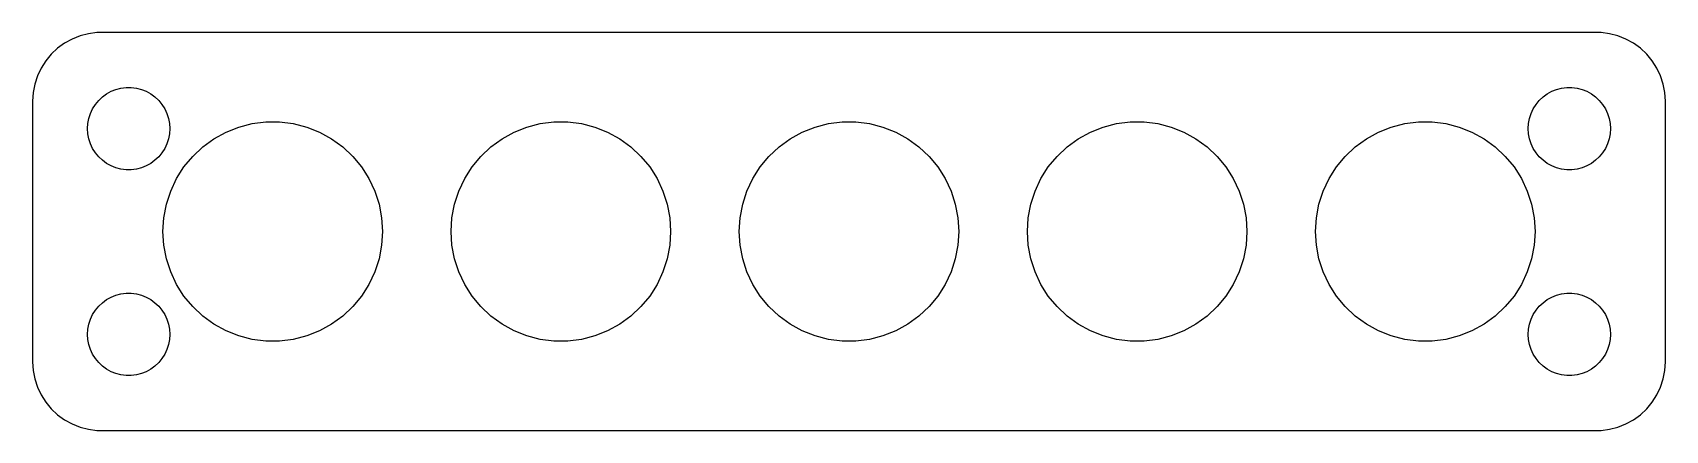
# Model space of a CAD drawing. Header units: metres. Extents: x -60 to 60, y -14 to 14.
import ezdxf

# ---------------------------------------------------------------- set-up
doc = ezdxf.new("R2010")
doc.units = ezdxf.units.M

msp = doc.modelspace()

# ---------------------------------------------------------------- linework, layer by layer
for p, q in [((-55.4369, 14.4114), (-56.0451, 14.2553)), ((-54.8139, 14.4901), (-55.4369, 14.4114)), ((54.8139, 14.4901), (-54.8139, 14.4901)), ((55.4369, 14.4114), (54.8139, 14.4901)), ((56.0451, 14.2553), (55.4369, 14.4114)), ((-57.6871, 13.3526), (-58.1448, 12.9227)), ((-57.1791, 13.7216), (-57.6871, 13.3526)), ((-56.6289, 14.0241), (-57.1791, 13.7216)), ((-56.0451, 14.2553), (-56.6289, 14.0241)), ((56.6289, 14.0241), (56.0451, 14.2553)), ((57.1791, 13.7216), (56.6289, 14.0241)), ((57.6871, 13.3526), (57.1791, 13.7216)), ((58.1448, 12.9227), (57.6871, 13.3526)), ((-58.8815, 11.9088), (-59.1489, 11.3406)), ((-58.5451, 12.4389), (-58.8815, 11.9088)), ((-58.1448, 12.9227), (-58.5451, 12.4389)), ((58.5451, 12.4389), (58.1448, 12.9227)), ((58.8815, 11.9088), (58.5451, 12.4389)), ((59.1489, 11.3406), (58.8815, 11.9088)), ((-59.3429, 10.7434), (-59.4606, 10.1267)), ((-59.1489, 11.3406), (-59.3429, 10.7434)), ((59.3429, 10.7434), (59.1489, 11.3406)), ((59.4606, 10.1267), (59.3429, 10.7434)), ((-59.4606, 10.1267), (-59.5, 9.5)), ((-54.927, 9.26335), (-54.6869, 9.55363)), ((-54.6869, 9.55363), (-54.4123, 9.81154)), ((-54.4123, 9.81154), (-54.1075, 10.033)), ((-54.1075, 10.033), (-53.7773, 10.2145)), ((-53.7773, 10.2145), (-53.427, 10.3532)), ((-53.427, 10.3532), (-53.0621, 10.4469)), ((-53.0621, 10.4469), (-52.6884, 10.4941)), ((-52.6884, 10.4941), (-52.3116, 10.4941)), ((-52.3116, 10.4941), (-51.9379, 10.4469)), ((-51.9379, 10.4469), (-51.5729, 10.3532)), ((-51.5729, 10.3532), (-51.2227, 10.2145)), ((-51.2227, 10.2145), (-50.8925, 10.033)), ((-50.8925, 10.033), (-50.5877, 9.81154)), ((-50.5877, 9.81154), (-50.3131, 9.55363)), ((-50.3131, 9.55363), (-50.0729, 9.26335)), ((50.0729, 9.26335), (50.3131, 9.55363)), ((50.3131, 9.55363), (50.5877, 9.81154)), ((50.5877, 9.81154), (50.8925, 10.033)), ((50.8925, 10.033), (51.2227, 10.2145)), ((51.2227, 10.2145), (51.5729, 10.3532)), ((51.5729, 10.3532), (51.9379, 10.4469)), ((51.9379, 10.4469), (52.3116, 10.4941)), ((52.3116, 10.4941), (52.6884, 10.4941)), ((52.6884, 10.4941), (53.0621, 10.4469)), ((53.0621, 10.4469), (53.427, 10.3532)), ((53.427, 10.3532), (53.7773, 10.2145)), ((53.7773, 10.2145), (54.1075, 10.033)), ((54.1075, 10.033), (54.4123, 9.81154)), ((54.4123, 9.81154), (54.6869, 9.55363)), ((54.6869, 9.55363), (54.927, 9.26335)), ((59.5, 9.5), (59.4606, 10.1267)), ((-59.5, 9.5), (-59.5, -9.5)), ((-55.4057, 8.24606), (-55.2893, 8.60437)), ((-55.2893, 8.60437), (-55.1289, 8.94525)), ((-55.1289, 8.94525), (-54.927, 9.26335)), ((-50.0729, 9.26335), (-49.8711, 8.94525)), ((-49.8711, 8.94525), (-49.7107, 8.60437)), ((-49.7107, 8.60437), (-49.5942, 8.24606)), ((49.5942, 8.24606), (49.7107, 8.60437)), ((49.7107, 8.60437), (49.8711, 8.94525)), ((49.8711, 8.94525), (50.0729, 9.26335)), ((54.927, 9.26335), (55.1289, 8.94525)), ((55.1289, 8.94525), (55.2893, 8.60437)), ((55.2893, 8.60437), (55.4057, 8.24606)), ((59.5, -9.5), (59.5, 9.5)), ((-55.5, 7.5), (-55.4763, 7.87599)), ((-55.4763, 7.12399), (-55.5, 7.5)), ((-55.4763, 7.87599), (-55.4057, 8.24606)), ((-49.5942, 8.24606), (-49.5237, 7.87599)), ((-49.5237, 7.87599), (-49.5, 7.5)), ((-49.5, 7.5), (-49.5237, 7.12399)), ((-46.2866, 6.75461), (-45.4062, 7.2386)), ((-45.4062, 7.2386), (-44.4721, 7.60844)), ((-44.4721, 7.60844), (-43.499, 7.85829)), ((-43.499, 7.85829), (-42.5023, 7.98421)), ((-42.5023, 7.98421), (-41.4977, 7.98421)), ((-41.4977, 7.98421), (-40.5009, 7.85829)), ((-40.5009, 7.85829), (-39.5279, 7.60844)), ((-39.5279, 7.60844), (-38.5938, 7.2386)), ((-38.5938, 7.2386), (-37.7134, 6.75461)), ((-25.2866, 6.75461), (-24.4062, 7.2386)), ((-24.4062, 7.2386), (-23.4721, 7.60844)), ((-23.4721, 7.60844), (-22.499, 7.85829)), ((-22.499, 7.85829), (-21.5023, 7.98421)), ((-21.5023, 7.98421), (-20.4977, 7.98421)), ((-20.4977, 7.98421), (-19.5009, 7.85829)), ((-19.5009, 7.85829), (-18.5279, 7.60844)), ((-18.5279, 7.60844), (-17.5938, 7.2386)), ((-17.5938, 7.2386), (-16.7134, 6.75461)), ((-4.28661, 6.75461), (-3.40622, 7.2386)), ((-3.40622, 7.2386), (-2.47212, 7.60844)), ((-2.47212, 7.60844), (-1.49904, 7.85829)), ((-1.49904, 7.85829), (-0.50232, 7.98421)), ((-0.50232, 7.98421), (0.50232, 7.98421)), ((0.50232, 7.98421), (1.49904, 7.85829)), ((1.49904, 7.85829), (2.47212, 7.60844)), ((2.47212, 7.60844), (3.40622, 7.2386)), ((3.40622, 7.2386), (4.28661, 6.75461)), ((16.7134, 6.75461), (17.5938, 7.2386)), ((17.5938, 7.2386), (18.5279, 7.60844)), ((18.5279, 7.60844), (19.5009, 7.85829)), ((19.5009, 7.85829), (20.4977, 7.98421)), ((20.4977, 7.98421), (21.5023, 7.98421)), ((21.5023, 7.98421), (22.499, 7.85829)), ((22.499, 7.85829), (23.4721, 7.60844)), ((23.4721, 7.60844), (24.4062, 7.2386)), ((24.4062, 7.2386), (25.2866, 6.75461)), ((37.7134, 6.75461), (38.5938, 7.2386)), ((38.5938, 7.2386), (39.5279, 7.60844)), ((39.5279, 7.60844), (40.5009, 7.85829)), ((40.5009, 7.85829), (41.4977, 7.98421)), ((41.4977, 7.98421), (42.5023, 7.98421)), ((42.5023, 7.98421), (43.499, 7.85829)), ((43.499, 7.85829), (44.4721, 7.60844)), ((44.4721, 7.60844), (45.4062, 7.2386)), ((45.4062, 7.2386), (46.2866, 6.75461)), ((49.5, 7.5), (49.5237, 7.87599)), ((49.5237, 7.12399), (49.5, 7.5)), ((49.5237, 7.87599), (49.5942, 8.24606)), ((55.4057, 8.24606), (55.4763, 7.87599)), ((55.4763, 7.87599), (55.5, 7.5)), ((55.5, 7.5), (55.4763, 7.12399)), ((-55.4057, 6.75392), (-55.4763, 7.12399)), ((-55.2893, 6.39561), (-55.4057, 6.75392)), ((-55.1289, 6.05473), (-55.2893, 6.39561)), ((-54.927, 5.73663), (-55.1289, 6.05473)), ((-49.8711, 6.05473), (-50.0729, 5.73663)), ((-49.7107, 6.39561), (-49.8711, 6.05473)), ((-49.5942, 6.75392), (-49.7107, 6.39561)), ((-49.5237, 7.12399), (-49.5942, 6.75392)), ((-47.8317, 5.47636), (-47.0994, 6.16409)), ((-47.0994, 6.16409), (-46.2866, 6.75461)), ((-37.7134, 6.75461), (-36.9006, 6.16409)), ((-36.9006, 6.16409), (-36.1682, 5.47636)), ((-26.8317, 5.47636), (-26.0994, 6.16409)), ((-26.0994, 6.16409), (-25.2866, 6.75461)), ((-16.7134, 6.75461), (-15.9006, 6.16409)), ((-15.9006, 6.16409), (-15.1682, 5.47636)), ((-5.83174, 5.47636), (-5.09938, 6.16409)), ((-5.09938, 6.16409), (-4.28661, 6.75461)), ((4.28661, 6.75461), (5.09938, 6.16409)), ((5.09938, 6.16409), (5.83174, 5.47636)), ((15.1682, 5.47636), (15.9006, 6.16409)), ((15.9006, 6.16409), (16.7134, 6.75461)), ((25.2866, 6.75461), (26.0994, 6.16409)), ((26.0994, 6.16409), (26.8317, 5.47636)), ((36.1682, 5.47636), (36.9006, 6.16409)), ((36.9006, 6.16409), (37.7134, 6.75461)), ((46.2866, 6.75461), (47.0994, 6.16409)), ((47.0994, 6.16409), (47.8317, 5.47636)), ((49.5942, 6.75392), (49.5237, 7.12399)), ((49.7107, 6.39561), (49.5942, 6.75392)), ((49.8711, 6.05473), (49.7107, 6.39561)), ((50.0729, 5.73663), (49.8711, 6.05473)), ((55.1289, 6.05473), (54.927, 5.73663)), ((55.2893, 6.39561), (55.1289, 6.05473)), ((55.4057, 6.75392), (55.2893, 6.39561)), ((55.4763, 7.12399), (55.4057, 6.75392)), ((-54.6869, 5.44635), (-54.927, 5.73663)), ((-54.4123, 5.18845), (-54.6869, 5.44635)), ((-54.1075, 4.96701), (-54.4123, 5.18845)), ((-53.7773, 4.78551), (-54.1075, 4.96701)), ((-53.427, 4.64682), (-53.7773, 4.78551)), ((-51.2227, 4.78551), (-51.5729, 4.64682)), ((-50.8925, 4.96701), (-51.2227, 4.78551)), ((-50.5877, 5.18845), (-50.8925, 4.96701)), ((-50.3131, 5.44635), (-50.5877, 5.18845)), ((-50.0729, 5.73663), (-50.3131, 5.44635)), ((-48.4721, 4.70227), (-47.8317, 5.47636)), ((-36.1682, 5.47636), (-35.5279, 4.70227)), ((-27.4721, 4.70227), (-26.8317, 5.47636)), ((-15.1682, 5.47636), (-14.5279, 4.70227)), ((-6.47212, 4.70227), (-5.83174, 5.47636)), ((5.83174, 5.47636), (6.47212, 4.70227)), ((14.5279, 4.70227), (15.1682, 5.47636)), ((26.8317, 5.47636), (27.4721, 4.70227)), ((35.5279, 4.70227), (36.1682, 5.47636)), ((47.8317, 5.47636), (48.4721, 4.70227)), ((50.3131, 5.44635), (50.0729, 5.73663)), ((50.5877, 5.18845), (50.3131, 5.44635)), ((50.8925, 4.96701), (50.5877, 5.18845)), ((51.2227, 4.78551), (50.8925, 4.96701)), ((51.5729, 4.64682), (51.2227, 4.78551)), ((53.7773, 4.78551), (53.427, 4.64682)), ((54.1075, 4.96701), (53.7773, 4.78551)), ((54.4123, 5.18845), (54.1075, 4.96701)), ((54.6869, 5.44635), (54.4123, 5.18845)), ((54.927, 5.73663), (54.6869, 5.44635)), ((-53.0621, 4.55313), (-53.427, 4.64682)), ((-52.6884, 4.50591), (-53.0621, 4.55313)), ((-52.3116, 4.50591), (-52.6884, 4.50591)), ((-51.9379, 4.55313), (-52.3116, 4.50591)), ((-51.5729, 4.64682), (-51.9379, 4.55313)), ((-49.4382, 2.94499), (-49.0105, 3.85402)), ((-49.0105, 3.85402), (-48.4721, 4.70227)), ((-35.5279, 4.70227), (-34.9895, 3.85402)), ((-34.9895, 3.85402), (-34.5618, 2.94499)), ((-28.4382, 2.94499), (-28.0105, 3.85402)), ((-28.0105, 3.85402), (-27.4721, 4.70227)), ((-14.5279, 4.70227), (-13.9895, 3.85402)), ((-13.9895, 3.85402), (-13.5618, 2.94499)), ((-7.4382, 2.94499), (-7.01045, 3.85402)), ((-7.01045, 3.85402), (-6.47212, 4.70227)), ((6.47212, 4.70227), (7.01045, 3.85402)), ((7.01045, 3.85402), (7.4382, 2.94499)), ((13.5618, 2.94499), (13.9895, 3.85402)), ((13.9895, 3.85402), (14.5279, 4.70227)), ((27.4721, 4.70227), (28.0105, 3.85402)), ((28.0105, 3.85402), (28.4382, 2.94499)), ((34.5618, 2.94499), (34.9895, 3.85402)), ((34.9895, 3.85402), (35.5279, 4.70227)), ((48.4721, 4.70227), (49.0105, 3.85402)), ((49.0105, 3.85402), (49.4382, 2.94499)), ((51.9379, 4.55313), (51.5729, 4.64682)), ((52.3116, 4.50591), (51.9379, 4.55313)), ((52.6884, 4.50591), (52.3116, 4.50591)), ((53.0621, 4.55313), (52.6884, 4.50591)), ((53.427, 4.64682), (53.0621, 4.55313)), ((-49.7487, 1.98952), (-49.4382, 2.94499)), ((-34.5618, 2.94499), (-34.2513, 1.98952)), ((-28.7487, 1.98952), (-28.4382, 2.94499)), ((-13.5618, 2.94499), (-13.2513, 1.98952)), ((-7.74866, 1.98952), (-7.4382, 2.94499)), ((7.4382, 2.94499), (7.74866, 1.98952)), ((13.2513, 1.98952), (13.5618, 2.94499)), ((28.4382, 2.94499), (28.7487, 1.98952)), ((34.2513, 1.98952), (34.5618, 2.94499)), ((49.4382, 2.94499), (49.7487, 1.98952)), ((-49.9369, 1.00266), (-49.7487, 1.98952)), ((-34.2513, 1.98952), (-34.0631, 1.00266)), ((-28.9369, 1.00266), (-28.7487, 1.98952)), ((-13.2513, 1.98952), (-13.0631, 1.00266)), ((-7.9369, 1.00266), (-7.74866, 1.98952)), ((7.74866, 1.98952), (7.9369, 1.00266)), ((13.0631, 1.00266), (13.2513, 1.98952)), ((28.7487, 1.98952), (28.9369, 1.00266)), ((34.0631, 1.00266), (34.2513, 1.98952)), ((49.7487, 1.98952), (49.9369, 1.00266)), ((-50, 0), (-49.9369, 1.00266)), ((-49.9369, -1.00266), (-50, 0)), ((-34.0631, 1.00266), (-34, 0)), ((-34, 0), (-34.0631, -1.00266)), ((-29, 0), (-28.9369, 1.00266)), ((-28.9369, -1.00266), (-29, 0)), ((-13.0631, 1.00266), (-13, 0)), ((-13, 0), (-13.0631, -1.00266)), ((-8, 0), (-7.9369, 1.00266)), ((-7.9369, -1.00266), (-8, 0)), ((7.9369, 1.00266), (8, 0)), ((8, 0), (7.9369, -1.00266)), ((13, 0), (13.0631, 1.00266)), ((13.0631, -1.00266), (13, 0)), ((28.9369, 1.00266), (29, 0)), ((29, 0), (28.9369, -1.00266)), ((34, 0), (34.0631, 1.00266)), ((34.0631, -1.00266), (34, 0)), ((49.9369, 1.00266), (50, 0)), ((50, 0), (49.9369, -1.00266)), ((-49.7487, -1.98952), (-49.9369, -1.00266)), ((-34.0631, -1.00266), (-34.2513, -1.98952)), ((-28.7487, -1.98952), (-28.9369, -1.00266)), ((-13.0631, -1.00266), (-13.2513, -1.98952)), ((-7.74866, -1.98952), (-7.9369, -1.00266)), ((7.9369, -1.00266), (7.74866, -1.98952)), ((13.2513, -1.98952), (13.0631, -1.00266)), ((28.9369, -1.00266), (28.7487, -1.98952)), ((34.2513, -1.98952), (34.0631, -1.00266)), ((49.9369, -1.00266), (49.7487, -1.98952)), ((-49.4382, -2.94499), (-49.7487, -1.98952)), ((-34.2513, -1.98952), (-34.5618, -2.94499)), ((-28.4382, -2.94499), (-28.7487, -1.98952)), ((-13.2513, -1.98952), (-13.5618, -2.94499)), ((-7.4382, -2.94499), (-7.74866, -1.98952)), ((7.74866, -1.98952), (7.4382, -2.94499)), ((13.5618, -2.94499), (13.2513, -1.98952)), ((28.7487, -1.98952), (28.4382, -2.94499)), ((34.5618, -2.94499), (34.2513, -1.98952)), ((49.7487, -1.98952), (49.4382, -2.94499)), ((-49.0105, -3.85402), (-49.4382, -2.94499)), ((-34.5618, -2.94499), (-34.9895, -3.85402)), ((-28.0105, -3.85402), (-28.4382, -2.94499)), ((-13.5618, -2.94499), (-13.9895, -3.85402)), ((-7.01045, -3.85402), (-7.4382, -2.94499)), ((7.4382, -2.94499), (7.01045, -3.85402)), ((13.9895, -3.85402), (13.5618, -2.94499)), ((28.4382, -2.94499), (28.0105, -3.85402)), ((34.9895, -3.85402), (34.5618, -2.94499)), ((49.4382, -2.94499), (49.0105, -3.85402)), ((-53.7773, -4.78551), (-53.427, -4.64682)), ((-53.427, -4.64682), (-53.0621, -4.55313)), ((-53.0621, -4.55313), (-52.6884, -4.50591)), ((-52.6884, -4.50591), (-52.3116, -4.50591)), ((-52.3116, -4.50591), (-51.9379, -4.55313)), ((-51.9379, -4.55313), (-51.5729, -4.64682)), ((-51.5729, -4.64682), (-51.2227, -4.78551)), ((-48.4721, -4.70227), (-49.0105, -3.85402)), ((-47.8317, -5.47636), (-48.4721, -4.70227)), ((-35.5279, -4.70227), (-36.1682, -5.47636)), ((-34.9895, -3.85402), (-35.5279, -4.70227)), ((-27.4721, -4.70227), (-28.0105, -3.85402)), ((-26.8317, -5.47636), (-27.4721, -4.70227)), ((-14.5279, -4.70227), (-15.1682, -5.47636)), ((-13.9895, -3.85402), (-14.5279, -4.70227)), ((-6.47212, -4.70227), (-7.01045, -3.85402)), ((-5.83174, -5.47636), (-6.47212, -4.70227)), ((6.47212, -4.70227), (5.83174, -5.47636)), ((7.01045, -3.85402), (6.47212, -4.70227)), ((14.5279, -4.70227), (13.9895, -3.85402)), ((15.1682, -5.47636), (14.5279, -4.70227)), ((27.4721, -4.70227), (26.8317, -5.47636)), ((28.0105, -3.85402), (27.4721, -4.70227)), ((35.5279, -4.70227), (34.9895, -3.85402)), ((36.1682, -5.47636), (35.5279, -4.70227)), ((48.4721, -4.70227), (47.8317, -5.47636)), ((49.0105, -3.85402), (48.4721, -4.70227)), ((51.2227, -4.78551), (51.5729, -4.64682)), ((51.5729, -4.64682), (51.9379, -4.55313)), ((51.9379, -4.55313), (52.3116, -4.50591)), ((52.3116, -4.50591), (52.6884, -4.50591)), ((52.6884, -4.50591), (53.0621, -4.55313)), ((53.0621, -4.55313), (53.427, -4.64682)), ((53.427, -4.64682), (53.7773, -4.78551)), ((-55.1289, -6.05473), (-54.927, -5.73663)), ((-54.927, -5.73663), (-54.6869, -5.44635)), ((-54.6869, -5.44635), (-54.4123, -5.18845)), ((-54.4123, -5.18845), (-54.1075, -4.96701)), ((-54.1075, -4.96701), (-53.7773, -4.78551)), ((-51.2227, -4.78551), (-50.8925, -4.96701)), ((-50.8925, -4.96701), (-50.5877, -5.18845)), ((-50.5877, -5.18845), (-50.3131, -5.44635)), ((-50.3131, -5.44635), (-50.0729, -5.73663)), ((-50.0729, -5.73663), (-49.8711, -6.05473)), ((-47.0994, -6.16409), (-47.8317, -5.47636)), ((-36.1682, -5.47636), (-36.9006, -6.16409)), ((-26.0994, -6.16409), (-26.8317, -5.47636)), ((-15.1682, -5.47636), (-15.9006, -6.16409)), ((-5.09938, -6.16409), (-5.83174, -5.47636)), ((5.83174, -5.47636), (5.09938, -6.16409)), ((15.9006, -6.16409), (15.1682, -5.47636)), ((26.8317, -5.47636), (26.0994, -6.16409)), ((36.9006, -6.16409), (36.1682, -5.47636)), ((47.8317, -5.47636), (47.0994, -6.16409)), ((49.8711, -6.05473), (50.0729, -5.73663)), ((50.0729, -5.73663), (50.3131, -5.44635)), ((50.3131, -5.44635), (50.5877, -5.18845)), ((50.5877, -5.18845), (50.8925, -4.96701)), ((50.8925, -4.96701), (51.2227, -4.78551)), ((53.7773, -4.78551), (54.1075, -4.96701)), ((54.1075, -4.96701), (54.4123, -5.18845)), ((54.4123, -5.18845), (54.6869, -5.44635)), ((54.6869, -5.44635), (54.927, -5.73663)), ((54.927, -5.73663), (55.1289, -6.05473)), ((-55.5, -7.5), (-55.4763, -7.12399)), ((-55.4763, -7.12399), (-55.4057, -6.75392)), ((-55.4057, -6.75392), (-55.2893, -6.39561)), ((-55.2893, -6.39561), (-55.1289, -6.05473)), ((-49.8711, -6.05473), (-49.7107, -6.39561)), ((-49.7107, -6.39561), (-49.5942, -6.75392)), ((-49.5942, -6.75392), (-49.5237, -7.12399)), ((-49.5237, -7.12399), (-49.5, -7.5)), ((-46.2866, -6.75461), (-47.0994, -6.16409)), ((-45.4062, -7.2386), (-46.2866, -6.75461)), ((-37.7134, -6.75461), (-38.5938, -7.2386)), ((-36.9006, -6.16409), (-37.7134, -6.75461)), ((-25.2866, -6.75461), (-26.0994, -6.16409)), ((-24.4062, -7.2386), (-25.2866, -6.75461)), ((-16.7134, -6.75461), (-17.5938, -7.2386)), ((-15.9006, -6.16409), (-16.7134, -6.75461)), ((-4.28661, -6.75461), (-5.09938, -6.16409)), ((-3.40622, -7.2386), (-4.28661, -6.75461)), ((4.28661, -6.75461), (3.40622, -7.2386)), ((5.09938, -6.16409), (4.28661, -6.75461)), ((16.7134, -6.75461), (15.9006, -6.16409)), ((17.5938, -7.2386), (16.7134, -6.75461)), ((25.2866, -6.75461), (24.4062, -7.2386)), ((26.0994, -6.16409), (25.2866, -6.75461)), ((37.7134, -6.75461), (36.9006, -6.16409)), ((38.5938, -7.2386), (37.7134, -6.75461)), ((46.2866, -6.75461), (45.4062, -7.2386)), ((47.0994, -6.16409), (46.2866, -6.75461)), ((49.5, -7.5), (49.5237, -7.12399)), ((49.5237, -7.12399), (49.5942, -6.75392)), ((49.5942, -6.75392), (49.7107, -6.39561)), ((49.7107, -6.39561), (49.8711, -6.05473)), ((55.1289, -6.05473), (55.2893, -6.39561)), ((55.2893, -6.39561), (55.4057, -6.75392)), ((55.4057, -6.75392), (55.4763, -7.12399)), ((55.4763, -7.12399), (55.5, -7.5)), ((-55.4763, -7.87599), (-55.5, -7.5)), ((-55.4057, -8.24606), (-55.4763, -7.87599)), ((-55.2893, -8.60437), (-55.4057, -8.24606)), ((-49.5942, -8.24606), (-49.7107, -8.60437)), ((-49.5237, -7.87599), (-49.5942, -8.24606)), ((-49.5, -7.5), (-49.5237, -7.87599)), ((-44.4721, -7.60844), (-45.4062, -7.2386)), ((-43.499, -7.85829), (-44.4721, -7.60844)), ((-42.5023, -7.98421), (-43.499, -7.85829)), ((-41.4977, -7.98421), (-42.5023, -7.98421)), ((-40.5009, -7.85829), (-41.4977, -7.98421)), ((-39.5279, -7.60844), (-40.5009, -7.85829)), ((-38.5938, -7.2386), (-39.5279, -7.60844)), ((-23.4721, -7.60844), (-24.4062, -7.2386)), ((-22.499, -7.85829), (-23.4721, -7.60844)), ((-21.5023, -7.98421), (-22.499, -7.85829)), ((-20.4977, -7.98421), (-21.5023, -7.98421)), ((-19.5009, -7.85829), (-20.4977, -7.98421)), ((-18.5279, -7.60844), (-19.5009, -7.85829)), ((-17.5938, -7.2386), (-18.5279, -7.60844)), ((-2.47212, -7.60844), (-3.40622, -7.2386)), ((-1.49904, -7.85829), (-2.47212, -7.60844)), ((-0.50232, -7.98421), (-1.49904, -7.85829)), ((0.50232, -7.98421), (-0.50232, -7.98421)), ((1.49904, -7.85829), (0.50232, -7.98421)), ((2.47212, -7.60844), (1.49904, -7.85829)), ((3.40622, -7.2386), (2.47212, -7.60844)), ((18.5279, -7.60844), (17.5938, -7.2386)), ((19.5009, -7.85829), (18.5279, -7.60844)), ((20.4977, -7.98421), (19.5009, -7.85829)), ((21.5023, -7.98421), (20.4977, -7.98421)), ((22.499, -7.85829), (21.5023, -7.98421)), ((23.4721, -7.60844), (22.499, -7.85829)), ((24.4062, -7.2386), (23.4721, -7.60844)), ((39.5279, -7.60844), (38.5938, -7.2386)), ((40.5009, -7.85829), (39.5279, -7.60844)), ((41.4977, -7.98421), (40.5009, -7.85829)), ((42.5023, -7.98421), (41.4977, -7.98421)), ((43.499, -7.85829), (42.5023, -7.98421)), ((44.4721, -7.60844), (43.499, -7.85829)), ((45.4062, -7.2386), (44.4721, -7.60844)), ((49.5237, -7.87599), (49.5, -7.5)), ((49.5942, -8.24606), (49.5237, -7.87599)), ((49.7107, -8.60437), (49.5942, -8.24606)), ((55.4057, -8.24606), (55.2893, -8.60437)), ((55.4763, -7.87599), (55.4057, -8.24606)), ((55.5, -7.5), (55.4763, -7.87599)), ((-59.5, -9.5), (-59.4606, -10.1267)), ((-55.1289, -8.94525), (-55.2893, -8.60437)), ((-54.927, -9.26335), (-55.1289, -8.94525)), ((-54.6869, -9.55363), (-54.927, -9.26335)), ((-50.0729, -9.26335), (-50.3131, -9.55363)), ((-49.8711, -8.94525), (-50.0729, -9.26335)), ((-49.7107, -8.60437), (-49.8711, -8.94525)), ((49.8711, -8.94525), (49.7107, -8.60437)), ((50.0729, -9.26335), (49.8711, -8.94525)), ((50.3131, -9.55363), (50.0729, -9.26335)), ((54.927, -9.26335), (54.6869, -9.55363)), ((55.1289, -8.94525), (54.927, -9.26335)), ((55.2893, -8.60437), (55.1289, -8.94525)), ((59.4606, -10.1267), (59.5, -9.5)), ((-59.4606, -10.1267), (-59.3429, -10.7434)), ((-54.4123, -9.81154), (-54.6869, -9.55363)), ((-54.1075, -10.033), (-54.4123, -9.81154)), ((-53.7773, -10.2145), (-54.1075, -10.033)), ((-53.427, -10.3532), (-53.7773, -10.2145)), ((-53.0621, -10.4469), (-53.427, -10.3532)), ((-52.6884, -10.4941), (-53.0621, -10.4469)), ((-52.3116, -10.4941), (-52.6884, -10.4941)), ((-51.9379, -10.4469), (-52.3116, -10.4941)), ((-51.5729, -10.3532), (-51.9379, -10.4469)), ((-51.2227, -10.2145), (-51.5729, -10.3532)), ((-50.8925, -10.033), (-51.2227, -10.2145)), ((-50.5877, -9.81154), (-50.8925, -10.033)), ((-50.3131, -9.55363), (-50.5877, -9.81154)), ((50.5877, -9.81154), (50.3131, -9.55363)), ((50.8925, -10.033), (50.5877, -9.81154)), ((51.2227, -10.2145), (50.8925, -10.033)), ((51.5729, -10.3532), (51.2227, -10.2145)), ((51.9379, -10.4469), (51.5729, -10.3532)), ((52.3116, -10.4941), (51.9379, -10.4469)), ((52.6884, -10.4941), (52.3116, -10.4941)), ((53.0621, -10.4469), (52.6884, -10.4941)), ((53.427, -10.3532), (53.0621, -10.4469)), ((53.7773, -10.2145), (53.427, -10.3532)), ((54.1075, -10.033), (53.7773, -10.2145)), ((54.4123, -9.81154), (54.1075, -10.033)), ((54.6869, -9.55363), (54.4123, -9.81154)), ((59.3429, -10.7434), (59.4606, -10.1267)), ((-59.3429, -10.7434), (-59.1489, -11.3406)), ((-59.1489, -11.3406), (-58.8815, -11.9088)), ((58.8815, -11.9088), (59.1489, -11.3406)), ((59.1489, -11.3406), (59.3429, -10.7434)), ((-58.8815, -11.9088), (-58.5451, -12.4389)), ((-58.5451, -12.4389), (-58.1448, -12.9227)), ((-58.1448, -12.9227), (-57.6871, -13.3526)), ((57.6871, -13.3526), (58.1448, -12.9227)), ((58.1448, -12.9227), (58.5451, -12.4389)), ((58.5451, -12.4389), (58.8815, -11.9088)), ((-57.6871, -13.3526), (-57.1791, -13.7216)), ((-57.1791, -13.7216), (-56.6289, -14.0241)), ((-56.6289, -14.0241), (-56.0451, -14.2553)), ((-56.0451, -14.2553), (-55.4369, -14.4114)), ((55.4369, -14.4114), (56.0451, -14.2553)), ((56.0451, -14.2553), (56.6289, -14.0241)), ((56.6289, -14.0241), (57.1791, -13.7216)), ((57.1791, -13.7216), (57.6871, -13.3526)), ((-55.4369, -14.4114), (-54.8139, -14.4901)), ((-54.8139, -14.4901), (54.8139, -14.4901)), ((54.8139, -14.4901), (55.4369, -14.4114))]:
    msp.add_line(p, q)

doc.saveas('drawing.dxf')
